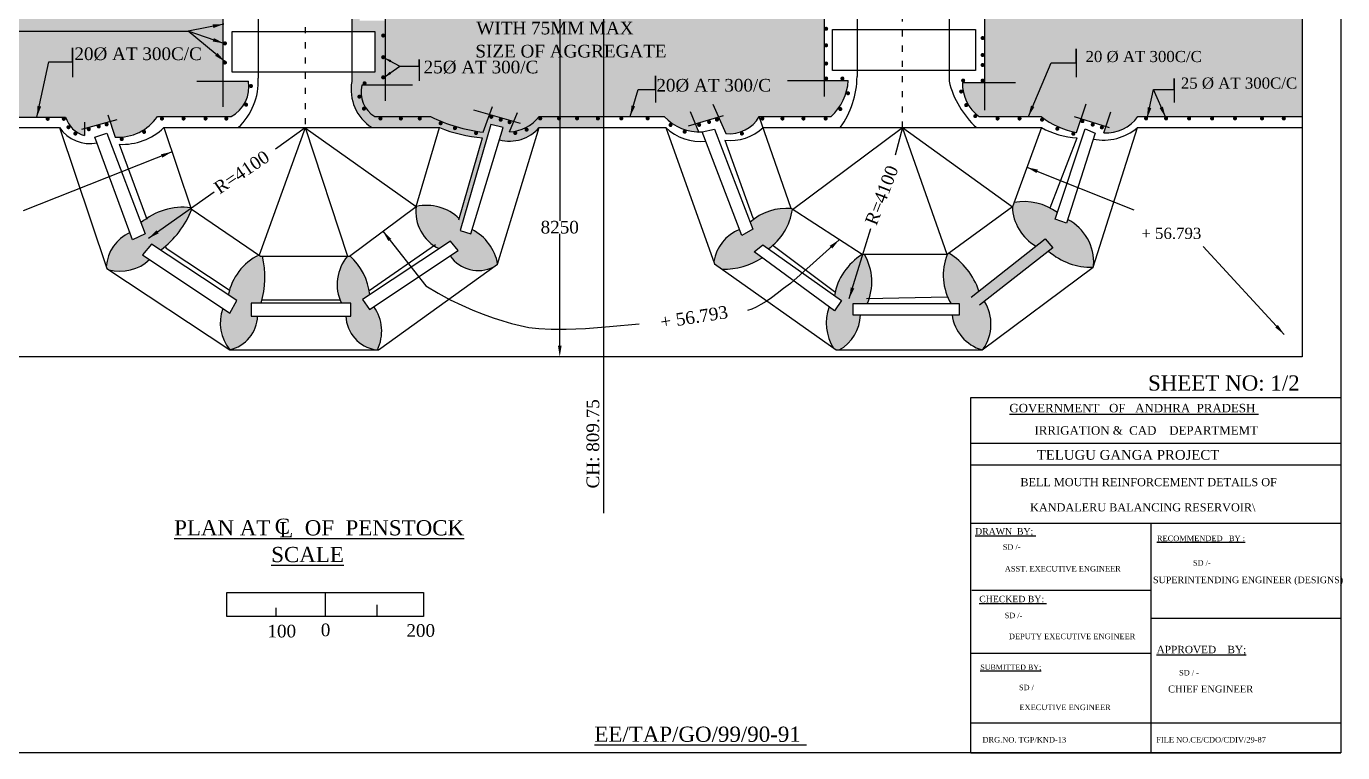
# Model space of a CAD drawing. Header units: millimetres. Extents: x 946 to 42532, y 696 to 30006.
# Drawn here: x 16527 to 42532, y 696 to 15043 of the extents above; entities that cross this region are included whole.
import ezdxf

# ---------------------------------------------------------------- set-up
doc = ezdxf.new("R2010")
doc.units = ezdxf.units.MM
doc.header["$MEASUREMENT"] = 0
doc.header["$PDMODE"] = 66
doc.header["$PDSIZE"] = 170
doc.linetypes.add('ACAD_ISO03W100', pattern=[30, 12, -18])
for name, color, linetype in [('DIM', 5, 'Continuous'), ('DOT LINE', 3, 'ACAD_ISO03W100'), ('DWG. LINE', 1, 'Continuous'), ('HATCH', 2, 'Continuous'), ('TEXT', 7, 'Continuous')]:
    doc.layers.add(name, color=color, linetype=linetype)
doc.layers.add('TITLE', color=7, linetype='Continuous', lineweight=30)
doc.styles.get("Standard").update_dxf_attribs({"font": 'times.ttf', "height": 250})
doc.dimstyles.get("Standard").update_dxf_attribs({"dimtxt": 250, "dimasz": 220, "dimexe": 0.18, "dimexo": 0.0625, "dimgap": 0.09, "dimtad": 0, "dimtih": 1, "dimtoh": 1, "dimdec": 1, "dimzin": 0, "dimdsep": 46, "dimtxsty": 'Standard', "dimcen": 0.09, "dimse1": 1, "dimse2": 1, "dimclrd": 5, "dimclre": 5, "dimclrt": 4, "dimadec": 0, "dimazin": 0, "dimtfac": 1, "dimtdec": 1, "dimtofl": 0, "dimtmove": 0, "dimatfit": 3, "dimfxl": 0, "dimtolj": 1, "dimtzin": 0, "dimarcsym": 0})

# ---------------------------------------------------------------- blocks, each defined once
blk = doc.blocks.new('*D12')
at = {"layer": 'Defpoints', "color": 0}
for p in [(27065, 16866), (27065, 8517), (27065, 8517)]:
    blk.add_point(p, dxfattribs=at)
at = {"layer": 'DIM', "color": 5, "lineweight": -2}
for p, q in [((27065, 16646), (27065, 11201)), ((27065, 8737), (27065, 10946))]:
    blk.add_line(p, q, dxfattribs=at)
at = {"layer": 'DIM', "color": 5}
for points in [[(27029, 16646), (27102, 16646), (27065, 16866)], [(27029, 8737), (27102, 8737), (27065, 8517)]]:
    blk.add_solid(points, dxfattribs=at)
at = {"layer": 'DIM', "color": 4, "insert": (27065, 11074), "char_height": 250, "attachment_point": 5}
blk.add_mtext('\\A1;8250', dxfattribs=at)

msp = doc.modelspace()

# ---------------------------------------------------------------- hatches: boundary and pattern name
at = {"layer": 'HATCH'}
h = msp.add_hatch(dxfattribs=at)
h.set_pattern_fill('AR-SAND', color=256, scale=200, style=0)
h.paths.add_polyline_path([(2117.14, 16866.07), (2117.14, 13235.37), (5470.75, 13235.37, 0.36071126), (5842.36, 12943.34), (5777.79, 13112.42), (6351.58, 13311.02), (6497.08, 12915.79, 0.32797485), (7325.97, 13235.37), (8732.05, 13235.37), (9018.37, 13891.22), (8509.91, 13891.22), (8509.91, 16866.07)])
h.paths.add_polyline_path([(7241.37, 16866.07), (8509.91, 16866.07), (8509.91, 17054.19), (9028.36, 17054.19), (8745.22, 19361.35), (8745.22, 25528.18), (7524.51, 25528.18), (7524.51, 19640.41), (6950.49, 19640.41)])
h.paths.add_polyline_path([(11583.11, 19667.34), (11270.55, 17118.18), (11817.65, 17118.18), (11817.65, 16866.07), (13113.15, 16866.07), (13315.86, 19623.28), (12820.21, 19623.28), (12820.21, 25528.18), (11583.11, 25528.18)])
h.paths.add_polyline_path([(14273.29, 16866.07, -0.00602125), (14269.7, 16866.07), (14005.35, 16866.07, -0.00602125), (14001.76, 16866.07), (13745.65, 16866.07, -0.00602125), (13742.07, 16866.07), (11817.65, 16866.07), (11817.65, 13950.67), (11310.66, 13950.67, 0.25990809), (11585.14, 13233.63), (12929.24, 13233.63, -0.00272157), (13565.06, 12906.1), (13689.15, 13207.45), (14176.95, 13041.31), (14198.09, 13041.31), (14136.51, 12878.91, 0.25096369), (14819.15, 13251.88), (16157.35, 13251.88), (16157.35, 16866.07), (14753.51, 16866.07, -0.00602125), (14749.93, 16866.07), (14537.1, 16866.07, -0.00602125), (14533.51, 16866.07)])
h.paths.add_polyline_path([(17908.41, 16866.07, -0.0089532), (17903.07, 16866.07), (17691.99, 16866.07, -0.0089532), (17686.66, 16866.07), (17428.18, 16866.07, -0.0089532), (17422.84, 16866.07), (17160.24, 16866.07, -0.0089532), (17154.9, 16866.07), (16900.55, 16866.07, -0.0089532), (16895.21, 16866.07), (16157.35, 16866.07), (16157.35, 13251.88), (17301.23, 13251.88, 0.25325454), (17676.26, 12884.05), (17676.26, 13024.92), (18178.76, 13164.77), (18285.29, 12853.53, 0.26314526), (19117.79, 13261.58), (20570.6, 13261.58, 0.32686099), (20916.36, 13957.09), (20411.23, 13957.09), (20411.23, 16866.07)])
h.paths.add_polyline_path([(20911.57, 17103.13, -0.15457689), (20907.92, 17114.64, -0.13533679), (20910.75, 17124.89), (20570.49, 19635.85), (20570.49, 25528.18), (19228.75, 25528.18), (19228.75, 24961.47, -0.02501698), (19229.5, 24946.54, -0.02501698), (19228.75, 24931.62), (19228.75, 24712.19, -0.02501698), (19229.5, 24697.27, -0.02501698), (19228.75, 24682.34), (19228.75, 24466.66, -0.02501698), (19229.5, 24451.73, -0.02501698), (19228.75, 24436.81), (19228.75, 24222.81, -0.02501698), (19229.5, 24207.88, -0.02501698), (19228.75, 24192.96), (19228.75, 19649.31), (18745.51, 19649.31), (18959.05, 16866.07), (20411.23, 16866.07), (20411.23, 17103.13)])
h.paths.add_polyline_path([(23616, 16866.07), (24873.79, 16866.07), (25103.54, 19643.27), (24590.99, 19643.27), (24590.99, 25528.18), (23361.39, 25528.18), (23361.39, 19736.1), (23114.07, 17081.07), (23616, 17081.07)])
h.paths.add_polyline_path([(23616, 16866.07), (23616, 13879.08), (23158.41, 13879.08, 0.33565531), (23410.51, 13261.44), (24514.17, 13261.44, 0.08676657), (25550.75, 12953.07), (25678.75, 13302.78), (26157.17, 13168.71), (26069.35, 12960.58, 0.23058534), (26655.86, 13261.44), (27930.94, 13261.44), (27930.94, 16866.07), (27246.31, 16866.07, -0.0089532), (27240.97, 16866.07), (27029.9, 16866.07, -0.0089532), (27024.56, 16866.07), (26766.08, 16866.07, -0.0089532), (26760.74, 16866.07), (26498.14, 16866.07, -0.0089532), (26492.8, 16866.07), (26238.45, 16866.07, -0.0089532), (26233.11, 16866.07)])
h.paths.add_polyline_path([(30913.04, 16866.07), (32288.06, 16866.07), (32288.06, 17071.7), (32731.52, 17071.7), (32390.02, 19745.7), (32390.02, 25528.18), (31148.57, 25528.18), (31148.57, 24763.49, -0.00867306), (31148.66, 24758.31, -0.00867306), (31148.57, 24753.13), (31148.57, 24514.22, -0.00867306), (31148.66, 24509.03, -0.00867306), (31148.57, 24503.85), (31148.57, 24268.68, -0.00867306), (31148.66, 24263.5, -0.00867306), (31148.57, 24258.32), (31148.57, 24024.83, -0.00867306), (31148.66, 24019.65, -0.00867306), (31148.57, 24014.47), (31148.57, 21031.71, -0.00867306), (31148.66, 21026.53, -0.00867306), (31148.57, 21021.34), (31148.57, 20782.43, -0.00867306), (31148.66, 20777.25, -0.00867306), (31148.57, 20772.07), (31148.57, 20536.9, -0.00867306), (31148.66, 20531.72, -0.00867306), (31148.57, 20526.53), (31148.57, 20293.05, -0.00867306), (31148.66, 20287.87, -0.00867306), (31148.57, 20282.68), (31148.57, 19664.71), (30677.29, 19664.71)])
h.paths.add_polyline_path([(4317.66, 14462.59), (7003.4, 14462.59), (7003.4, 14859.76), (4317.66, 14859.76)], flags=24)
h.paths.add_polyline_path([(4272.82, 16083.89), (6958.57, 16083.89), (6958.57, 16481.06), (4272.82, 16481.06)], flags=24)
h.paths.add_polyline_path([(11817.83, 21556.46), (12765.02, 21556.46), (12765.02, 21937.14), (11817.83, 21937.14)], flags=24)
h.paths.add_polyline_path([(13401.51, 14115.97), (15994.97, 14115.97), (15994.97, 14513.14), (13401.51, 14513.14)], flags=24)
h.paths.add_polyline_path([(13401.51, 14962.57), (15994.97, 14962.57), (15994.97, 15359.74), (13401.51, 15359.74)], flags=24)
h.paths.add_polyline_path([(13401.51, 15686.36), (15994.97, 15686.36), (15994.97, 16083.53), (13401.51, 16083.53)], flags=24)
h.paths.add_polyline_path([(17410.45, 14301.4), (20003.91, 14301.4), (20003.91, 14698.57), (17410.45, 14698.57)], flags=24)
h.paths.add_polyline_path([(19227.97, 18446.26), (20175.16, 18446.26), (20175.16, 18826.94), (19227.97, 18826.94)], flags=24)
h.paths.add_polyline_path([(23728.18, 19486.35), (24675.37, 19486.35), (24675.37, 19867.03), (23728.18, 19867.03)], flags=24)
h.paths.add_polyline_path([(25334.52, 14358.64), (29153.55, 14358.64), (29153.55, 14742.02), (25334.52, 14742.02)], flags=9)
h.paths.add_polyline_path([(25354.94, 14814.33), (28517.7, 14814.33), (28517.7, 15197.72), (25354.94, 15197.72)], flags=9)
h.paths.add_polyline_path([(25273.25, 15331.24), (28261.9, 15331.24), (28261.9, 15714.62), (25273.25, 15714.62)], flags=9)
h.paths.add_polyline_path([(24309.8, 14039.16), (26657.04, 14039.16), (26657.04, 14436.33), (24309.8, 14436.33)], flags=24)
h.paths.add_polyline_path([(31363.62, 19826.29), (32197.14, 19826.29), (32197.14, 20161.29), (31363.62, 20161.29)], flags=24)
h = msp.add_hatch(dxfattribs=at)
h.set_pattern_fill('AR-SAND', color=256, scale=200, style=0)
h.paths.add_polyline_path([(29649.17, 16866.07, -0.0089532), (29643.84, 16866.07), (29381.24, 16866.07, -0.0089532), (29375.9, 16866.07), (29121.54, 16866.07, -0.0089532), (29116.21, 16866.07), (27930.94, 16866.07), (27930.94, 13261.44), (29128.03, 13261.44, 0.20394177), (29804.6, 12957.07), (29739.09, 13115.77), (30203.78, 13252.62), (30348.89, 12925.13, 0.29794012), (31004.15, 13261.44), (32425.35, 13261.44, 0.19374749), (32764.91, 13970.39), (32288.06, 13970.39), (32288.06, 16866.07), (30129.4, 16866.07, -0.0089532), (30124.07, 16866.07), (29912.99, 16866.07, -0.0089532), (29907.65, 16866.07)])
h.paths.add_polyline_path([(35055.39, 17046.32), (35458.11, 17046.32), (35458.11, 16866.07), (36841.45, 16866.07), (37083.09, 19635.38), (36479.52, 19635.38), (36479.52, 23195.91, -0.90874718), (36183.06, 23170.86, -0.51083151), (35986.86, 23312.79, -0.25401218), (36054.93, 23438.13, -0.22907654), (35998.29, 23555.26, -0.24459494), (36061.97, 23677.64, -0.27139298), (35985.58, 23808, -0.50974245), (36181.29, 23950.09, -0.94930698), (36479.52, 23937.93), (36479.52, 25528.18), (35193.52, 25528.18), (35193.52, 19820.14)])
h.paths.add_polyline_path([(41735.11, 16866.07), (39522.4, 16866.07, -0.0089532), (39517.07, 16866.07), (39305.99, 16866.07, -0.0089532), (39300.65, 16866.07), (39042.17, 16866.07, -0.0089532), (39036.84, 16866.07), (38774.24, 16866.07, -0.0089532), (38768.9, 16866.07), (38514.54, 16866.07, -0.0089532), (38509.21, 16866.07), (35458.11, 16866.07), (35458.11, 13929.25), (35018.89, 13929.25, 0.23327303), (35343.62, 13261.44), (36575.66, 13261.44, 0.12606161), (37275.39, 12948.79), (37365.98, 13218.22), (37852.95, 13062.16), (37811.3, 12939.94, 0.25978846), (38485.83, 13261.44), (41735.11, 13261.44)])
h.paths.add_polyline_path([(29484.56, 16250.56), (31831.8, 16250.56), (31831.8, 16647.73), (29484.56, 16647.73)], flags=24)
h.paths.add_polyline_path([(28907.14, 13679.32), (31254.38, 13679.32), (31254.38, 14076.49), (28907.14, 14076.49)], flags=24)
h.paths.add_polyline_path([(25334.52, 14358.64), (29153.55, 14358.64), (29153.55, 14742.02), (25334.52, 14742.02)], flags=9)
h.paths.add_polyline_path([(25354.94, 14814.33), (28517.7, 14814.33), (28517.7, 15197.72), (25354.94, 15197.72)], flags=9)
h.paths.add_polyline_path([(25273.25, 15331.24), (28261.9, 15331.24), (28261.9, 15714.62), (25273.25, 15714.62)], flags=9)
h.paths.add_polyline_path([(39276.98, 13745.64), (41640.43, 13745.64), (41640.43, 14095.15), (39276.98, 14095.15)], flags=24)
h.paths.add_polyline_path([(37393.98, 14271.14), (39757.43, 14271.14), (39757.43, 14620.65), (37393.98, 14620.65)], flags=24)
h.paths.add_polyline_path([(38136.9, 15237.21), (38970.42, 15237.21), (38970.42, 15572.2), (38136.9, 15572.2)], flags=24)
h.paths.add_polyline_path([(36402.48, 15587.64), (38765.93, 15587.64), (38765.93, 15937.15), (36402.48, 15937.15)], flags=24)
h.paths.add_polyline_path([(36407.48, 16325.64), (38770.93, 16325.64), (38770.93, 16675.15), (36407.48, 16675.15)], flags=24)
h = msp.add_hatch(dxfattribs=at)
h.set_pattern_fill('AR-SAND', color=256, scale=200, style=0)
h.paths.add_polyline_path([(7899.86, 11475, 0.27204597), (6872.39, 11171.8), (6931.78, 11000.96), (6736.04, 10929.84), (6703.67, 11018.45, 0.21058961), (6314.53, 10363.57, 0.31975954), (7107.82, 10490.29), (6966.34, 10593.04), (7123.66, 10766.94), (7244.56, 10679.63, 0.20236865)])
h.paths.add_polyline_path([(9175.21, 9281.87), (9033.54, 9281.87), (9033.54, 9492.57), (11028.56, 9492.57, -0.02726371), (10976.39, 9587.19), (10951.04, 9572.28), (9238.19, 9533.38, 0.20580299), (9242.19, 10450.94), (9216.92, 10470.22, 0.19094476), (8665.97, 9653.17), (8811.77, 9547.89), (8667.84, 9357.27), (8568.47, 9429.44, 0.23489927), (8636.21, 8618.65, 0.31254943)])
h.paths.add_polyline_path([(11629.97, 9532.26), (11489.94, 9433.12), (11356.5, 9626.66), (11557.32, 9773.05, 0.20105389), (11075.56, 10481.94), (11035.22, 10450.94), (10977.45, 10450.94, 0.25808841), (11028.56, 9492.57), (11166.13, 9492.57), (11166.13, 9281.87), (11043.01, 9281.87, 0.29636069), (11609.06, 8618.65, 0.27921321)])
h.paths.add_polyline_path([(13387.06, 11133.53), (13323.55, 10944.06), (13115.19, 11017.53), (13201.1, 11263.86, 0.17441791), (12392.85, 11494.14), (12376.42, 11481.51, 0.24405635), (12826.07, 10697.88), (12967.8, 10801.2), (13145.52, 10605.27), (13040.65, 10531.02, 0.28662421), (13822.37, 10253.15), (13927.46, 10330.75, 0.22534453)])
h.paths.add_polyline_path([(19001.38, 10741.85), (19178.89, 10624, 0.14115334), (19796.44, 11429.18), (19784.87, 11437.06), (19777.37, 11459.33, 0.21146088), (18792.05, 11162.06), (18875.25, 10944.11), (18625.52, 10824.78), (18572.09, 10970.74, 0.27452337), (18106.69, 10297.69), (18120.26, 10257.35), (18157.55, 10232.7, 0.26026195), (18962.15, 10436.68), (18822.23, 10530.32)])
h.paths.add_polyline_path([(21096.44, 9319.57), (20968.82, 9319.57), (20968.82, 9574.49), (21163.98, 9574.49, 0.1391299), (21189.77, 10504.82), (21152.94, 10504.82), (21124.21, 10524.39, 0.23758714), (20517.02, 9735.59), (20684.3, 9624.53), (20548.58, 9375.03), (20408.08, 9469.06, 0.26165868), (20546.74, 8653.69, 0.33854843)])
h.paths.add_polyline_path([(23394.11, 9506.16), (23306.33, 9447.74), (23167.04, 9645.79), (23314.97, 9743.94, 0.17757865), (22925.16, 10504.82), (22872.68, 10504.82, 0.29553448), (22751.45, 9574.49), (22939.46, 9574.49), (22939.46, 9319.57), (22836.57, 9319.57, 0.35120207), (23430.61, 8653.69), (23463.05, 8653.69, 0.27296089)])
h.paths.add_polyline_path([(25334.57, 11027.9), (25309.78, 10946.4), (25097.41, 11013.08), (25704.37, 13104.43), (25946.89, 13041.31), (25873.97, 12801.52, 0.2876001), (26657.28, 13041.31), (27930.94, 13041.31), (27930.94, 13261.44), (26655.86, 13261.44, -0.23058534), (26069.35, 12960.58), (26157.17, 13168.71), (25678.75, 13302.78), (25550.75, 12953.07, -0.08676657), (24514.17, 13261.44), (23410.51, 13261.44, -0.33565531), (23158.41, 13879.08), (23616, 13879.08), (23616, 15156.69), (23114.59, 15156.69), (23114.59, 15834.13), (23616, 15834.13), (23616, 16866.07), (23421.81, 16866.07), (23421.81, 16030.75), (22957.03, 16030.75), (22957.03, 14942.39), (23413.54, 14942.39), (23413.54, 14136.52), (22957.03, 14136.52), (22957.03, 13956.37, 0.30493717), (23357.19, 13041.31), (24686.27, 13041.31, 0.07294796), (25537.62, 12842), (25079.66, 11243.19, 0.24949206), (24230.24, 11486.5, 0.32391956), (24682.49, 10651.22), (24906.96, 10800.15), (25056.97, 10612.81), (24899.56, 10508.06, 0.3693712), (25759.82, 10289.22), (25838.6, 10345.9, 0.23408981)])
h.paths.add_polyline_path([(24691.45, 13128.7, -1), (24731.45, 13128.7, -1)], flags=16)
h.paths.add_polyline_path([(26389.64, 13002.17, -1), (26429.64, 13002.17, -1)], flags=16)
h.paths.add_polyline_path([(26054.04, 13149.83, -1), (26094.04, 13149.83, -1)], flags=16)
h.paths.add_polyline_path([(25878.32, 13199.05, -1), (25918.32, 13199.05, -1)], flags=16)
h.paths.add_polyline_path([(23343.44, 15874.57, -1), (23383.44, 15874.57, -1)], flags=16)
h.paths.add_polyline_path([(31661.83, 11427.39), (31640.13, 11441.45, 0.21291992), (30829.61, 11172.46), (30882.86, 11033.7), (30660.33, 10908.98), (30613.67, 11031.7, 0.25806959), (30108.57, 10397.16), (30124.74, 10352.14), (30277.73, 10243.82, 0.14834625), (31061.77, 10471.94), (30903.64, 10587.77), (31074.92, 10724.67), (31185.13, 10647.01, 0.20397413)])
h.paths.add_polyline_path([(33005.61, 9342.29), (32858.48, 9342.29), (32858.48, 9560.64), (33139.22, 9560.64, 0.23496638), (33087.73, 10535.03), (33038.9, 10535.03, 0.21488879), (32491.97, 9726.21), (32629.26, 9629.47), (32492.24, 9424.13), (32387.77, 9500.65, 0.23749574), (32475.76, 8687.66), (32526.8, 8651.52), (32583.39, 8651.52, 0.27066507)])
h.paths.add_polyline_path([(35458.56, 9610.69), (36804.45, 10665.43), (36653.94, 10842.66), (35346.64, 9814.28, 0.17282554), (34754.81, 10561.43), (34718.73, 10535.03, 0.23034721), (34796.69, 9560.64), (34960.04, 9560.64), (34960.04, 9342.29), (34814.71, 9342.29, 0.2926363), (35407.41, 8651.52), (35432.93, 8670.54, 0.29468929)])
h.paths.add_polyline_path([(37098.14, 11227.67), (37075.84, 11158.01), (36854.16, 11231.74), (36898.5, 11365.06, 0.20609527), (36038.21, 11562.21), (36007.26, 11477.88, 0.25740166), (36472.91, 10700.25), (36653.94, 10842.66), (36804.45, 10665.43), (36723.16, 10601.73, 0.19131222), (37600.93, 10286.45), (37611.24, 10318.82, 0.29916892)])

# ---------------------------------------------------------------- linework, layer by layer
at = {"layer": 'DIM'}
for points in [[(16157.35, 14946.07), (19726.46, 14946.07)], [(17436.43, 14342.09), (17436.43, 14620.44), (17436.43, 14040.55)], [(37269, 14321), (37269, 14596), (37269, 14040)], [(24286.16, 14253.41), (24286.16, 14384.93), (24286.16, 13966.76)], [(28955.06, 13796.89), (28955.06, 14063.14), (28955.06, 13540.14)], [(39202.5, 13793.5), (39202.5, 14010), (39202.5, 13536.5)], [(21447.24, 12624.91), (22036.68, 13041.31)], [(24420.06, 9913.82), (24665.42, 9769.27), (24901.91, 9642.92), (25129.17, 9533.17), (25346.87, 9438.36), (25554.63, 9356.88), (25752.11, 9287.09), (25938.94, 9227.36), (26114.79, 9176.07), (26282.31, 9132.14), (26456.29, 9096.79), (26654.52, 9071.79), (26894.82, 9058.9), (27194.97, 9059.91), (27572.8, 9076.57), (28046.1, 9110.67), (28632.67, 9163.97)], [(31625.21, 9964.4), (31488.47, 9861.31), (31362.85, 9767.35), (31247.13, 9683.13), (31140.05, 9609.25), (31040.4, 9546.32), (30946.93, 9494.95), (30858.41, 9455.76), (30773.6, 9429.34)]]:
    msp.add_lwpolyline(points, dxfattribs=at)
at = {"layer": 'DOT LINE', "ltscale": 10}
for points in [[(22036.68, 25528.18), (22036.68, 13041.31)], [(33833.61, 13041.31), (33833.61, 25528.18)]]:
    msp.add_lwpolyline(points, dxfattribs=at)
at = {"layer": 'DWG. LINE'}
for points in [[(2117.14, 25528.18), (41735.11, 25528.18), (41735.11, 8517.26), (2117.14, 8517.26)], [(23182.41, 25528.18), (23182.41, 19570.43), (22957.03, 16866.07), (22957.03, 13956.37)], [(27930.94, 25528.18), (27930.94, 5423.57)], [(32651.84, 25528.18), (32651.84, 19772.27), (32937.88, 16866.07), (32937.88, 14052.2)], [(35001.41, 25528.18), (35001.41, 19649.56), (34756.08, 16866.07), (34756.08, 13958.23)], [(20411.23, 17442.25), (20411.23, 13449.44)], [(23616, 17485.78), (23616, 13573.06)], [(32288.06, 17633.79), (32288.06, 13659.82)], [(35458.11, 17649.85), (35458.11, 13389.73)], [(21108.32, 16866.07), (21108.32, 14018.35)], [(19895.74, 13957.09), (20916.36, 13957.09)], [(24157.79, 13879.08), (23158.41, 13879.08)], [(31566.9, 13970.39), (32764.91, 13970.39)], [(36071.45, 13929.25), (35018.89, 13929.25)], [(18134.47, 13294.16), (18285.29, 12853.53)], [(25359.1, 13392.36), (26283.56, 13133.29)], [(25550.75, 12953.07), (25734.89, 13456.19)], [(26069.35, 12960.58), (26230.95, 13343.55)], [(29608.61, 13077.35), (30301.66, 13281.44)], [(29638.87, 13358.55), (29809.87, 12944.3)], [(30091.65, 13505.68), (30348.89, 12925.13)], [(37275.39, 12948.79), (37465.84, 13515.2)], [(37811.3, 12939.94), (37953.03, 13355.9)], [(14813.84, 13041.31), (17183.54, 13041.31)], [(14819.15, 13251.88), (17301.23, 13251.88)], [(17183.54, 13041.31), (18120.26, 10257.35), (20546.74, 8653.69), (23486.5, 8653.69), (25838.6, 10345.9), (26657.28, 13041.31)], [(17620.5, 13009.4), (18321.57, 13204.51)], [(17676.26, 13153.01), (17676.26, 12884.05)], [(19117.79, 13261.58), (20570.6, 13261.58)], [(19244.66, 13041.31), (19784.87, 11437.06), (21152.94, 10504.82), (22913.88, 10504.82), (24230.24, 11486.5), (24686.27, 13041.31)], [(19244.66, 13041.31), (24686.27, 13041.31)], [(22036.68, 13039.83), (21124.21, 10524.39)], [(22036.68, 13041.31), (22872.68, 10504.82)], [(22036.68, 13039.83), (24230.24, 11486.5)], [(23410.51, 13261.44), (24514.17, 13261.44)], [(25097.41, 11013.08), (25309.78, 10946.4), (25946.89, 13041.31), (25704.37, 13104.43), (25097.41, 11013.08)], [(26655.86, 13261.44), (29128.03, 13261.44)], [(26657.28, 13041.31), (29158.79, 13041.31)], [(29158.79, 13041.31), (30124.74, 10352.14), (32526.8, 8651.52), (35407.41, 8651.52), (37600.93, 10286.45), (38478.51, 13041.31)], [(29880.97, 12958.59), (30123.01, 13013.74), (30882.86, 11033.7), (30660.33, 10908.98), (29880.97, 12958.59)], [(36581.03, 13041.31), (36007.26, 11477.88), (34718.73, 10535.03), (33038.9, 10535.03), (31640.13, 11441.45), (31004.15, 13261.44)], [(31004.15, 13261.44), (32425.35, 13261.44)], [(31079.36, 13041.31), (36581.03, 13041.31)], [(31661.83, 11427.39), (33833.61, 13041.31)], [(33833.61, 13041.31), (33692, 12499.5)], [(33833.61, 13041.31), (36007.26, 11477.88)], [(34718.73, 10535.03), (33833.61, 13041.31)], [(35343.62, 13261.44), (36575.66, 13261.44)], [(36854.16, 11231.74), (37447.63, 13016.24), (37644.77, 12935.14), (37075.84, 11158.01), (36854.16, 11231.74)], [(37231.09, 13261.44), (37917.98, 13041.31)], [(38478.51, 13041.31), (41735.11, 13041.31)], [(38485.83, 13261.44), (41735.11, 13261.44)], [(17882.58, 12854.18), (18116.17, 12932.68), (18875.25, 10944.11), (18625.52, 10824.78), (17882.58, 12854.18)], [(25073.82, 11222.81), (25537.62, 12842)], [(30328.81, 12792.01), (30880.59, 11262.43), (30902.07, 11232.87)], [(36753.56, 11454.98), (37287.38, 12839.8)], [(18361.36, 12713.08), (18909.74, 11232.66)], [(19001.38, 10741.85), (18822.23, 10530.32), (20548.58, 9375.03), (20684.3, 9624.53), (19001.38, 10741.85)], [(19268.49, 10694.57), (19289.84, 10662.55), (20536.7, 9838.38), (20541.46, 9836.92)], [(23167.04, 9645.79), (23306.33, 9447.74), (25056.97, 10612.81), (24906.96, 10800.15), (23167.04, 9645.79)], [(23298.73, 9823.06), (24607.22, 10732.49)], [(31074.92, 10724.67), (32629.26, 9629.47), (32492.24, 9424.13), (30903.64, 10587.77), (31074.92, 10724.67)], [(31275.67, 10718.67), (31279, 10714.09), (32494.93, 9803.81), (32507.41, 9801.08)], [(35191.21, 9692.02), (36653.94, 10842.66), (36804.45, 10665.43), (35358.53, 9532.29)], [(21183.28, 9640.64), (21192.82, 9637.72), (22715.6, 9637.72), (22723.38, 9640.19)], [(33124.96, 9666.12), (34726.02, 9702.72)], [(22431.25, 3857), (22431.25, 3388.5)], [(21460, 3388.5), (21460, 3559)], [(23457, 3388.5), (23457, 3613.5)]]:
    msp.add_lwpolyline(points, dxfattribs=at)
for points in [[(20590.47, 14942.39), (23413.54, 14942.39), (23413.54, 14136.52), (20590.47, 14136.52)], [(32452.98, 14980.85), (35280.11, 14980.85), (35280.11, 14168.56), (32452.98, 14168.56)], [(20968.82, 9574.49), (20968.82, 9319.57), (22939.46, 9319.57), (22939.46, 9574.49), (20968.82, 9574.49)], [(32858.48, 9560.64), (32858.48, 9342.29), (34960.04, 9342.29), (34960.04, 9560.64), (32858.48, 9560.64)], [(20486, 3857), (24376.5, 3857), (24376.5, 3388.5), (20486, 3388.5)]]:
    msp.add_lwpolyline(points, close=True, dxfattribs=at)
for centre, radius, start, end in [((31180.23, 14066.22), 1757.71, 324.331704, 359.542897), ((20268.35, 13845.53), 657.54, 297.365762, 9.767958), ((19852.52, 13957.88), 1257.26, 313.195466, 2.756885), ((23837.55, 13796.4), 894.94, 169.703286, 237.536934), ((23692.65, 13736.87), 552.85, 165.09438, 239.312784), ((31714.68, 14037.63), 1052.38, 312.476853, 356.337086), ((36571.35, 14411.37), 1870.98, 194.016102, 227.07687), ((35858.01, 13924.43), 839.13, 179.670698, 232.193681), ((17786.38, 13458.23), 732.97, 214.667505, 280.89619), ((17828.56, 13414.43), 551.81, 197.131832, 253.978277), ((18340.72, 13793.69), 941.79, 266.625906, 325.59745), ((18418.06, 13913.13), 1201.39, 267.295021, 313.475221), ((25914.27, 16071.48), 3139.53, 243.515121, 263.350875), ((25791.37, 15843.8), 3012.51, 248.479178, 265.168057), ((26074.42, 13546), 771, 254.930101, 319.111063), ((26053.76, 13713.09), 752.67, 271.187419, 323.125871), ((29823.91, 13904.12), 947.25, 222.723976, 273.453672), ((29856.35, 13800.91), 1031.3, 227.437838, 275.275243), ((30431.87, 13736.16), 949.76, 263.770334, 313.085857), ((30419.37, 13594.3), 672.87, 263.987461, 330.351082), ((37535.7, 14470.74), 1544.05, 231.554284, 260.293879), ((37391.82, 14544.62), 1708.01, 241.66033, 266.494518), ((37804.12, 13845.9), 1049.84, 259.137006, 309.969179), ((37860.06, 13705.99), 767.6, 266.358385, 324.609835), ((19620.44, 10197.88), 1271.17, 82.908501, 130.66819), ((25033.39, 11381.28), 810.01, 172.536038, 244.328651), ((24426.33, 10566.69), 940.48, 45.998493, 102.03389), ((31536.39, 10398.42), 1048.17, 84.319767, 132.399437), ((36945.31, 11511.36), 938.65, 182.044047, 239.782772), ((36239.36, 10464.4), 1116.09, 53.801929, 100.383276), ((18090, 12098.55), 1833.03, 306.444096, 338.581741), ((30506.81, 11597.16), 1167.43, 305.5235, 351.638329), ((36663.19, 10382.85), 950.21, 356.136144, 62.758338), ((18906.13, 10242.33), 801.35, 114.635627, 176.039065), ((24898.15, 10178.11), 955.31, 10.116155, 62.816637), ((30934.88, 10257.71), 837.99, 112.538757, 170.421023), ((18377.19, 11055.22), 851.33, 255.049168, 313.402263), ((21603.78, 9527.15), 1106.56, 115.682789, 169.142567), ((19537.55, 10085.11), 1704.7, 342.570237, 14.253077), ((23530.31, 9946.06), 862.95, 139.646953, 205.50386), ((22082.66, 9592.89), 1241.54, 6.987982, 47.582827), ((25457.59, 10901.45), 682.76, 215.182308, 296.273419), ((30293.78, 11650.11), 1406.37, 269.345899, 303.0982), ((33662.96, 9523.71), 1188.37, 121.677526, 170.188686), ((32133.98, 9996.07), 1095.5, 336.57976, 29.470663), ((35759.13, 10127.95), 1117.2, 158.630932, 210.51756), ((34002.22, 9357.32), 1419.96, 18.772654, 57.993918), ((37558.95, 11549.15), 1263.39, 228.58192, 271.903978), ((21203.11, 9184.79), 844.33, 160.325445, 218.978236), ((22706, 9021.49), 841.67, 334.088519, 35.158825), ((33239.29, 9181.55), 909.35, 159.457069, 212.897019), ((34717.43, 9160.47), 867.16, 325.598689, 31.277412), ((20386.23, 9346.02), 710.7, 283.052905, 357.866704), ((23549.12, 9357.34), 713.56, 183.034217, 260.439738), ((32203.21, 9358.32), 802.56, 298.275322, 358.855666), ((35650.65, 9459.89), 844.17, 188.007709, 253.253277)]:
    msp.add_arc(centre, radius, start, end, dxfattribs=at)
at = {"layer": 'HATCH', "const_width": 40}
for points in [[(23556.61, 14861.56, 1), (23596.61, 14861.56, 1)], [(32308.09, 14994.02, 1), (32348.09, 14994.02, 1)], [(35398.9, 14810.96, 1), (35438.9, 14810.96, 1)], [(20430.63, 14705.58, 1), (20470.63, 14705.58, 1)], [(32308.09, 14667.53, 1), (32348.09, 14667.53, 1)], [(20430.63, 14327.48, 1), (20470.63, 14327.48, 1)], [(23556.61, 14433.34, 1), (23596.61, 14433.34, 1)], [(32308.09, 14308.28, 1), (32348.09, 14308.28, 1)], [(35398.9, 14476.18, 1), (35438.9, 14476.18, 1)], [(35398.9, 14279.22, 1), (35438.9, 14279.22, 1)], [(23556.61, 14035.72, 1), (23596.61, 14035.72, 1)], [(32308.09, 14012.05, 1), (32348.09, 14012.05, 1)], [(32629.1, 14012.05, 1), (32669.1, 14012.05, 1)], [(20944.23, 13863.1, 1), (20984.23, 13863.1, 1)], [(23188.58, 13917.56, 1), (23228.58, 13917.56, 1)], [(34975.25, 13754.47, 1), (35015.25, 13754.47, 1)], [(35014.62, 13971.36, 1), (35054.62, 13971.36, 1)], [(35398.9, 13971.36, 1), (35438.9, 13971.36, 1)], [(20848.94, 13494.76, 1), (20888.94, 13494.76, 1)], [(23087.61, 13653.01, 1), (23127.61, 13653.01, 1)], [(32739.38, 13721.26, 1), (32779.38, 13721.26, 1)], [(35074.85, 13486.88, 1), (35114.85, 13486.88, 1)], [(23175.81, 13416.1, 1), (23215.81, 13416.1, 1)], [(25692.74, 13254.84, 1), (25732.74, 13254.84, 1)], [(26658.98, 13223.68, 1), (26698.98, 13223.68, 1)], [(27030.93, 13223.68, 1), (27070.93, 13223.68, 1)], [(27387.49, 13223.68, 1), (27427.49, 13223.68, 1)], [(27798.13, 13223.68, 1), (27838.13, 13223.68, 1)], [(28261.33, 13223.68, 1), (28301.33, 13223.68, 1)], [(28781.29, 13223.68, 1), (28821.29, 13223.68, 1)], [(32587.88, 13409.27, 1), (32627.88, 13409.27, 1)], [(35254.9, 13268.97, 1), (35294.9, 13268.97, 1)], [(38628.66, 13222.94, 1), (38668.66, 13222.94, 1)], [(39023.73, 13222.94, 1), (39063.73, 13222.94, 1)], [(39479.09, 13222.94, 1), (39519.09, 13222.94, 1)], [(39933.61, 13222.94, 1), (39973.61, 13222.94, 1)], [(40385.19, 13222.94, 1), (40425.19, 13222.94, 1)], [(40918.93, 13222.94, 1), (40958.93, 13222.94, 1)], [(41349.73, 13222.94, 1), (41389.73, 13222.94, 1)], [(16929.12, 13215.79, 1), (16969.12, 13215.79, 1)], [(17246.48, 13215.79, 1), (17286.48, 13215.79, 1)], [(17339.69, 13049.92, 1), (17379.69, 13049.92, 1)], [(17740.65, 13010.9, 1), (17780.65, 13010.9, 1)], [(17937.78, 13064.9, 1), (17977.78, 13064.9, 1)], [(18091.99, 13106.2, 1), (18131.99, 13106.2, 1)], [(19185.88, 13221.11, 1), (19225.88, 13221.11, 1)], [(19612.46, 13221.11, 1), (19652.46, 13221.11, 1)], [(20047.55, 13221.11, 1), (20087.55, 13221.11, 1)], [(20458.21, 13221.11, 1), (20498.21, 13221.11, 1)], [(23503.62, 13222.23, 1), (23543.62, 13222.23, 1)], [(23905.98, 13222.23, 1), (23945.98, 13222.23, 1)], [(24280.42, 13222.23, 1), (24320.42, 13222.23, 1)], [(24691.45, 13128.7, 1), (24731.45, 13128.7, 1)], [(24974.35, 13031.62, 1), (25014.35, 13031.62, 1)], [(25878.32, 13199.05, 1), (25918.32, 13199.05, 1)], [(26054.04, 13149.83, 1), (26094.04, 13149.83, 1)], [(26389.64, 13002.17, 1), (26429.64, 13002.17, 1)], [(29233.49, 13094.47, 1), (29273.49, 13094.47, 1)], [(29799.12, 13096.4, 1), (29839.12, 13096.4, 1)], [(29996.06, 13154.09, 1), (30036.06, 13154.09, 1)], [(30151.16, 13200, 1), (30191.16, 13200, 1)], [(31048.31, 13221.57, 1), (31088.31, 13221.57, 1)], [(31444.63, 13221.57, 1), (31484.63, 13221.57, 1)], [(31859.74, 13221.57, 1), (31899.74, 13221.57, 1)], [(32298.6, 13221.57, 1), (32338.6, 13221.57, 1)], [(35694.29, 13221.24, 1), (35734.29, 13221.24, 1)], [(36128.24, 13221.24, 1), (36168.24, 13221.24, 1)], [(36573.8, 13198.87, 1), (36613.8, 13198.87, 1)], [(36875.8, 13020.67, 1), (36915.8, 13020.67, 1)], [(37371.88, 13170.19, 1), (37411.88, 13170.19, 1)], [(37575.14, 13101.71, 1), (37615.14, 13101.71, 1)], [(37754.77, 13046.21, 1), (37794.77, 13046.21, 1)], [(17475.69, 12925.1, 1), (17515.69, 12925.1, 1)], [(18392.39, 12815.52, 1), (18432.39, 12815.52, 1)], [(18834.36, 12957.24, 1), (18874.36, 12957.24, 1)], [(25391.49, 12934.81, 1), (25431.49, 12934.81, 1)], [(26165.72, 12936.53, 1), (26205.72, 12936.53, 1)], [(29512.27, 12960.84, 1), (29552.27, 12960.84, 1)], [(30644.14, 12925.14, 1), (30684.14, 12925.14, 1)], [(37191.88, 12920.19, 1), (37231.88, 12920.19, 1)]]:
    msp.add_lwpolyline(points, format="xyb", close=True, dxfattribs=at)
at = {"layer": 'TITLE', "lineweight": 30}
for p, q in [((35187.69, 7711.55), (42495, 7711.55)), ((42495, 7711.55), (42495, 696)), ((35187.69, 6812.24), (42495, 6812.24)), ((35187.69, 6383.73), (42495, 6383.73)), ((35187.69, 5232.39), (42495, 5232.39)), ((35202.91, 3902.55), (38756.99, 3902.55)), ((35187.69, 2659.38), (38741.77, 2659.38)), ((42495, 1276.41), (35187.69, 1276.41)), ((35187.69, 696), (42495, 696))]:
    msp.add_line(p, q, dxfattribs=at)
at = {"layer": 'TITLE'}
msp.add_lwpolyline([(946, 30006.5), (42495, 30006.5), (42495, 696), (946, 696)], close=True, dxfattribs=at)
msp.add_lwpolyline([(35187.69, 696), (35187.69, 7711.55)], dxfattribs=at)
at = {"layer": 'TITLE', "lineweight": 30}
for points in [[(38741.77, 5232.39), (38741.77, 696)], [(38741.77, 3353.24), (42495, 3353.24)]]:
    msp.add_lwpolyline(points, dxfattribs=at)

# ---------------------------------------------------------------- texts
at = {"layer": 'TEXT'}
for s, height, p in [('WITH 75MM MAX', 250, (25418.84, 14883.82)), ('20%%C AT 300C/C', 250, (17476.64, 14376.07)), ('SIZE OF AGGREGATE', 250, (25398.42, 14428.13)), ('20 %%C AT 300C/C', 220, (37452.23, 14336.85)), ('25%%C AT 300/C', 250, (24375.99, 14113.83)), ('20%%C AT 300/C', 250, (28973.33, 13753.98)), ('25 %%C AT 300C/C', 220, (39335.23, 13811.35)), ('+ 56.793', 220, (38555.23, 10843.85)), ('SHEET NO: 1/2', 300, (38687.73, 7848.35)), ('100', 250, (21290.14, 2972.07)), ('0', 250, (22344.64, 2996.07)), ('200', 250, (24035.14, 2984.07))]:
    msp.add_text(s, height=height, dxfattribs=at).set_placement(p)
for s, rotation, p in [('R=4100', 33.952633, (20344.76, 11718.86)), ('R=4100', 68.77081, (33320.14, 11094.02)), ('+ 56.793', 8.833982, (29073.87, 9075.34)), ('CH: 809.75', 90, (27844.15, 5915.27))]:
    msp.add_text(s, height=250, rotation=rotation, dxfattribs=at).set_placement(p)
at = {"layer": 'TITLE', "lineweight": 30}
for s, height, p in [('%%UGOVERNMENT   OF   ANDHRA  PRADESH ', 168.2905, (35948.11, 7417.94)), ('IRRIGATION &  CAD    DEPARTMEMT ', 168.2905, (36444.71, 6976.59)), ('TELUGU GANGA PROJECT', 193.5938, (36488.5, 6481.17)), ('BELL MOUTH REINFORCEMENT DETAILS OF', 159.7794, (36164.61, 5959.63)), ('KANDALERU BALANCING RESERVOIR\\', 159.7794, (36357.37, 5461.68)), ('%%UDRAWN  BY; ', 127.8326, (35271.64, 5002.63)), ('%%URECOMMENDED   BY :', 109.7032, (38862.97, 4873.55)), ('SD /-', 107.086, (35818.24, 4704.83)), ('SD /- ', 107.086, (39574.89, 4389.33)), ('ASST. EXECUTIVE ENGINEER', 109.8563, (35857.76, 4273.14)), ('SUPERINTENDING ENGINEER (DESIGNS)', 130.8926, (38785.06, 4043.51)), ('%%UCHECKED BY: ', 127.8326, (35352.19, 3667.02)), ('SD /-', 107.086, (35855.14, 3352.63)), ('DEPUTY EXECUTIVE ENGINEER', 109.8563, (35938.31, 2937.53)), ('%%UAPPROVED    BY;', 147.4992, (38857.11, 2659)), ('%%USUBMITTED BY;', 103.25, (35373.18, 2333.01)), ('SD / - ', 107.086, (39301.85, 2220.41)), ('SD /', 107.086, (36137.98, 1930.39)), ('CHIEF ENGINEER', 136.9537, (39082.88, 1884.85)), ('EXECUTIVE ENGINEER', 109.8563, (36146.67, 1536.67)), ('DRG.NO. TGP/KND-13', 109.8563, (35415.67, 895.65)), ('FILE NO.CE/CDO/CDIV/29-87', 109.8563, (38849.92, 895.65))]:
    msp.add_text(s, height=height, dxfattribs=at).set_placement(p)
at = {"layer": 'TITLE'}
for s, p in [('%%UPLAN AT      OF  PENSTOCK', (19447.66, 4987.74)), ('C', (21434.66, 5018.24)), ('L', (21523.66, 4949.74)), ('%%USCALE', (21365.16, 4459.74)), ('%%UEE/TAP/GO/99/90-91 ', (27749.16, 910.74))]:
    msp.add_text(s, height=300, dxfattribs=at).set_placement(p)

# ---------------------------------------------------------------- dimensions: what is measured, and where the dimension line sits
at = {"layer": 'DIM'}
dim = msp.add_linear_dim(base=(27065.3, 8517.26), p1=(27065.3, 16866.07), p2=(27065.3, 8517.26), angle=90, text='8250', dimstyle='Standard', dxfattribs=at)
dim.commit()
dim.dimension.update_dxf_attribs({"geometry": '*D12', "text_midpoint": (27065.3, 11073.61), "dimtype": 160})

# ---------------------------------------------------------------- leaders
for points, override in [([(20431.02, 15087.67), (19726.46, 14946.07)], {"dimgap": 0.09, "dimtad": 0}), ([(20450.63, 14347.48), (19726.46, 14946.07)], {"dimgap": 0.09, "dimtad": 0}), ([(20430.63, 14705.58), (19726.46, 14946.07)], {"dimgap": 0.09, "dimtad": 0}), ([(16737.28, 13251.88), (16972.11, 14342.09), (17436.43, 14342.09)], {"dimgap": 0.09, "dimtad": 0}), ([(23594.19, 14423.8), (23908.12, 14253.41), (24286.16, 14253.41)], {"dimasz": 150}), ([(36322.5, 13261.44), (36771, 14321), (37269, 14321)], {"dimgap": 0.09, "dimtad": 0}), ([(23596.61, 14035.72), (23908.12, 14253.41)], {"dimasz": 150, "dimgap": 0.09, "dimtad": 0}), ([(28455.38, 13261.44), (28617.18, 13796.89), (28955.06, 13796.89)], {"dimgap": 0.09, "dimtad": 0}), ([(38668.66, 13222.94), (38796.5, 13793.5)], {"dimgap": 0.09, "dimtad": 0}), ([(39035.77, 13241.29), (38796.5, 13793.5), (39202.5, 13793.5)], {"dimgap": 0.09, "dimtad": 0}), ([(19405.49, 12563.72), (16463.62, 11397.56)], {"dimgap": 0.09, "dimtad": 0}), ([(36294.14, 12259.6), (38406.5, 11421)], {"dimgap": 0.09, "dimtad": 0}), ([(18941.92, 10856.15), (20238.05, 11770.71)], {"dimgap": 0.09, "dimtad": 0}), ([(23572.06, 10995.66), (24420.06, 9913.82)], {"dimgap": 0.09, "dimtad": 0}), ([(32784.5, 9665.5), (33211, 11047)], {"dimgap": 0.09, "dimtad": 0}), ([(32587.46, 10827.57), (31625.21, 9964.4)], {"dimgap": 0.09, "dimtad": 0}), ([(41376, 8957), (39778, 10696)], {"dimgap": 0.09, "dimtad": 0})]:
    msp.add_leader(points, dimstyle='Standard', override=override, dxfattribs=at)

doc.saveas('drawing.dxf')
